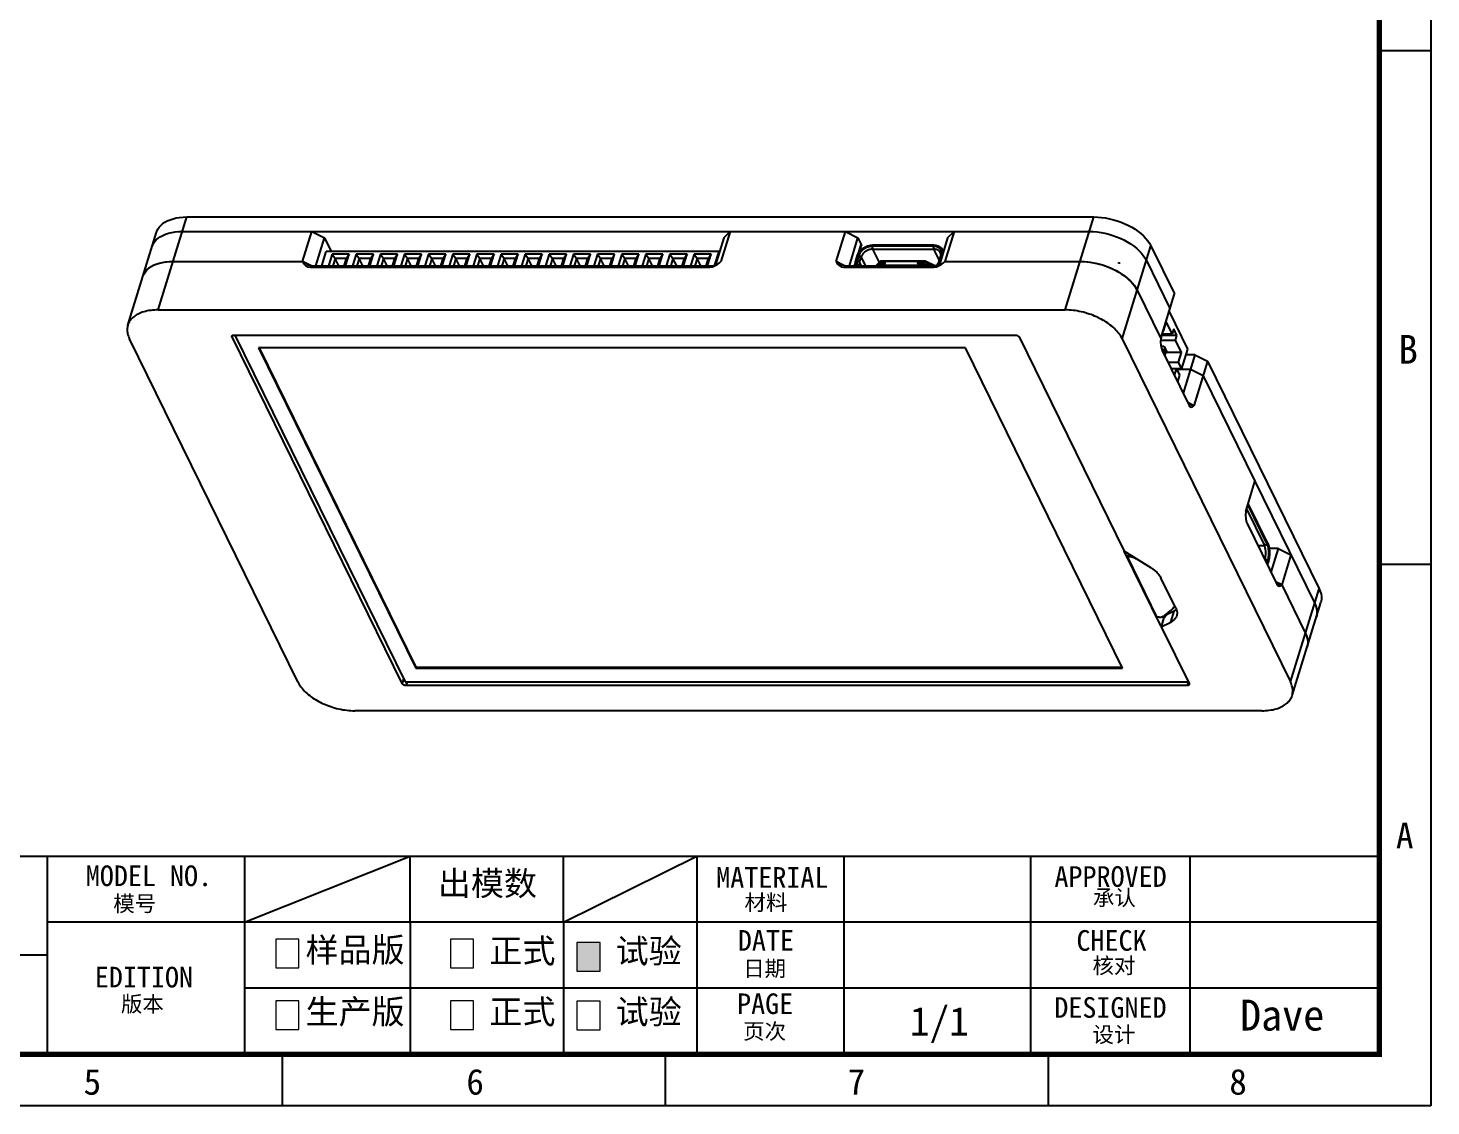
# Model space of a CAD drawing. Header units: millimetres. Extents: x 16822 to 17119, y 29551 to 29761.
# Drawn here: x 16982.9 to 17118.9, y 29550.5 to 29655 of the extents above; entities that cross this region are included whole.
import ezdxf
from ezdxf.enums import TextEntityAlignment as Align

# ---------------------------------------------------------------- set-up
doc = ezdxf.new("R2010")
doc.units = ezdxf.units.MM
doc.layers.add('dim', color=3, linetype='Continuous')
doc.layers.add('title bar', color=7, linetype='Continuous')
doc.styles.add('style3', font='')
doc.styles.add('宝明', font='')
doc.styles.get('style3').set_extended_font_data('SimSun')
doc.styles.get('宝明').set_extended_font_data('SimHei')

msp = doc.modelspace()

# ---------------------------------------------------------------- hatches: boundary and pattern name
msp.add_hatch(color=256).paths.add_polyline_path([(17036.108, 29563.585), (17038.345, 29563.585), (17038.345, 29566.357), (17036.108, 29566.357)])

# ---------------------------------------------------------------- linework, layer by layer
at = {"color": 9, "linetype": 'Continuous'}
for p, q in [((16995.491, 29627.678), (16998.275, 29636.686)), ((17083.452, 29627.678), (17086.236, 29636.686)), ((17063.389, 29633.154), (17063.66, 29634.033)), ((17064.735, 29633.843), (17064.778, 29633.564)), ((17070.709, 29633.564), (17070.666, 29633.843)), ((17088.97, 29624.881), (17091.754, 29633.889)), ((17063.283, 29632.425), (17063.501, 29632.263)), ((17063.673, 29632.819), (17063.455, 29632.981)), ((17064.103, 29631.943), (17063.673, 29632.819)), ((17064.778, 29633.564), (17065.407, 29632.281)), ((17071.246, 29632.47), (17070.709, 29633.564)), ((17071.413, 29632.981), (17071.354, 29632.819)), ((17010.258, 29631.83), (17010.641, 29631.943)), ((17048.961, 29631.83), (17049.344, 29631.943)), ((17061.985, 29631.83), (17062.368, 29631.943)), ((17063.014, 29631.943), (17063.11, 29632.251)), ((17063.501, 29632.263), (17063.658, 29631.943)), ((17070.68, 29631.83), (17071.063, 29631.943)), ((17002.716, 29625.21), (17002.669, 29625.055)), ((17102.116, 29604.858), (17102.757, 29604.858)), ((17102.757, 29604.858), (17103.033, 29604.975)), ((17102.817, 29603.523), (17102.771, 29603.523)), ((17103.102, 29603.43), (17102.817, 29603.523)), ((17105.29, 29591.625), (17108.073, 29600.633)), ((17093.681, 29597.422), (17094.008, 29598.479)), ((17019.303, 29591.916), (17019.159, 29591.451)), ((17019.638, 29591.623), (17019.527, 29591.264)), ((17095.382, 29591.61), (17095.275, 29591.264))]:
    msp.add_line(p, q, dxfattribs=at)
at = {"color": 7, "linetype": 'Continuous'}
for p, q in [((16998.275, 29636.686), (17086.236, 29636.686)), ((16992.564, 29626.209), (16995.348, 29635.218)), ((16997.839, 29635.276), (17085.801, 29635.276)), ((17009.507, 29632.378), (17010.402, 29635.276)), ((17010.402, 29635.276), (17011.629, 29634.655)), ((17050.948, 29635.276), (17050.052, 29632.378)), ((17050.332, 29634.655), (17050.948, 29635.276)), ((17061.234, 29632.378), (17062.129, 29635.276)), ((17062.129, 29635.276), (17063.355, 29634.655)), ((17072.666, 29635.276), (17071.771, 29632.378)), ((17072.05, 29634.655), (17072.666, 29635.276)), ((17010.791, 29631.943), (17011.629, 29634.655)), ((17011.629, 29634.655), (17012.281, 29633.326)), ((17050.332, 29634.655), (17049.497, 29631.953)), ((17062.517, 29631.943), (17063.355, 29634.655)), ((17063.355, 29634.655), (17063.66, 29634.033)), ((17063.509, 29633.341), (17063.678, 29633.886)), ((17070.666, 29633.843), (17064.735, 29633.843)), ((17070.703, 29633.96), (17064.771, 29633.96)), ((17072.05, 29634.655), (17071.215, 29631.953)), ((17091.754, 29633.889), (17094.042, 29629.227)), ((16996.583, 29632.367), (16996.944, 29632.378)), ((16996.944, 29632.378), (17009.507, 29632.378)), ((17010.257, 29631.998), (17009.507, 29632.378)), ((17011.362, 29631.943), (17011.789, 29633.326)), ((17049.847, 29633.326), (17011.789, 29633.326)), ((17012.37, 29633.091), (17012.015, 29631.943)), ((17012.37, 29633.091), (17012.665, 29632.669)), ((17014.028, 29633.091), (17012.37, 29633.091)), ((17012.665, 29632.669), (17012.441, 29631.943)), ((17013.022, 29631.943), (17012.665, 29632.669)), ((17013.771, 29632.669), (17012.665, 29632.669)), ((17013.546, 29631.943), (17013.771, 29632.669)), ((17013.673, 29631.943), (17014.028, 29633.091)), ((17014.028, 29633.091), (17013.771, 29632.669)), ((17014.71, 29633.091), (17014.355, 29631.943)), ((17014.71, 29633.091), (17015.005, 29632.669)), ((17016.368, 29633.091), (17014.71, 29633.091)), ((17015.005, 29632.669), (17014.78, 29631.943)), ((17015.361, 29631.943), (17015.005, 29632.669)), ((17016.11, 29632.669), (17015.005, 29632.669)), ((17015.886, 29631.943), (17016.11, 29632.669)), ((17016.013, 29631.943), (17016.368, 29633.091)), ((17016.368, 29633.091), (17016.11, 29632.669)), ((17017.049, 29633.091), (17016.694, 29631.943)), ((17017.049, 29633.091), (17017.344, 29632.669)), ((17018.707, 29633.091), (17017.049, 29633.091)), ((17017.344, 29632.669), (17017.12, 29631.943)), ((17017.701, 29631.943), (17017.344, 29632.669)), ((17018.45, 29632.669), (17017.344, 29632.669)), ((17018.225, 29631.943), (17018.45, 29632.669)), ((17018.352, 29631.943), (17018.707, 29633.091)), ((17018.707, 29633.091), (17018.45, 29632.669)), ((17019.389, 29633.091), (17019.034, 29631.943)), ((17019.389, 29633.091), (17019.684, 29632.669)), ((17021.047, 29633.091), (17019.389, 29633.091)), ((17019.684, 29632.669), (17019.459, 29631.943)), ((17020.04, 29631.943), (17019.684, 29632.669)), ((17020.789, 29632.669), (17019.684, 29632.669)), ((17020.565, 29631.943), (17020.789, 29632.669)), ((17020.692, 29631.943), (17021.047, 29633.091)), ((17021.047, 29633.091), (17020.789, 29632.669)), ((17021.728, 29633.091), (17021.373, 29631.943)), ((17021.728, 29633.091), (17022.023, 29632.669)), ((17023.386, 29633.091), (17021.728, 29633.091)), ((17022.023, 29632.669), (17021.799, 29631.943)), ((17022.38, 29631.943), (17022.023, 29632.669)), ((17023.129, 29632.669), (17022.023, 29632.669)), ((17022.904, 29631.943), (17023.129, 29632.669)), ((17023.031, 29631.943), (17023.386, 29633.091)), ((17023.386, 29633.091), (17023.129, 29632.669)), ((17024.068, 29633.091), (17023.713, 29631.943)), ((17024.068, 29633.091), (17024.363, 29632.669)), ((17025.726, 29633.091), (17024.068, 29633.091)), ((17024.363, 29632.669), (17024.138, 29631.943)), ((17024.719, 29631.943), (17024.363, 29632.669)), ((17025.468, 29632.669), (17024.363, 29632.669)), ((17025.244, 29631.943), (17025.468, 29632.669)), ((17025.371, 29631.943), (17025.726, 29633.091)), ((17025.726, 29633.091), (17025.468, 29632.669)), ((17026.407, 29633.091), (17026.052, 29631.943)), ((17026.407, 29633.091), (17026.702, 29632.669)), ((17028.065, 29633.091), (17026.407, 29633.091)), ((17026.702, 29632.669), (17026.478, 29631.943)), ((17027.059, 29631.943), (17026.702, 29632.669)), ((17027.808, 29632.669), (17026.702, 29632.669)), ((17027.583, 29631.943), (17027.808, 29632.669)), ((17027.71, 29631.943), (17028.065, 29633.091)), ((17028.065, 29633.091), (17027.808, 29632.669)), ((17028.747, 29633.091), (17028.392, 29631.943)), ((17028.747, 29633.091), (17029.042, 29632.669)), ((17030.405, 29633.091), (17028.747, 29633.091)), ((17029.042, 29632.669), (17028.817, 29631.943)), ((17029.398, 29631.943), (17029.042, 29632.669)), ((17030.147, 29632.669), (17029.042, 29632.669)), ((17029.923, 29631.943), (17030.147, 29632.669)), ((17030.05, 29631.943), (17030.405, 29633.091)), ((17030.405, 29633.091), (17030.147, 29632.669)), ((17031.086, 29633.091), (17030.731, 29631.943)), ((17031.086, 29633.091), (17031.381, 29632.669)), ((17032.744, 29633.091), (17031.086, 29633.091)), ((17031.381, 29632.669), (17031.157, 29631.943)), ((17031.738, 29631.943), (17031.381, 29632.669)), ((17032.487, 29632.669), (17031.381, 29632.669)), ((17032.262, 29631.943), (17032.487, 29632.669)), ((17032.389, 29631.943), (17032.744, 29633.091)), ((17032.744, 29633.091), (17032.487, 29632.669)), ((17033.426, 29633.091), (17033.071, 29631.943)), ((17033.426, 29633.091), (17033.721, 29632.669)), ((17035.083, 29633.091), (17033.426, 29633.091)), ((17033.721, 29632.669), (17033.496, 29631.943)), ((17034.077, 29631.943), (17033.721, 29632.669)), ((17034.826, 29632.669), (17033.721, 29632.669)), ((17034.602, 29631.943), (17034.826, 29632.669)), ((17034.729, 29631.943), (17035.083, 29633.091)), ((17035.083, 29633.091), (17034.826, 29632.669)), ((17035.765, 29633.091), (17035.41, 29631.943)), ((17035.765, 29633.091), (17036.06, 29632.669)), ((17037.423, 29633.091), (17035.765, 29633.091)), ((17036.06, 29632.669), (17035.836, 29631.943)), ((17036.417, 29631.943), (17036.06, 29632.669)), ((17037.166, 29632.669), (17036.06, 29632.669)), ((17036.941, 29631.943), (17037.166, 29632.669)), ((17037.068, 29631.943), (17037.423, 29633.091)), ((17037.423, 29633.091), (17037.166, 29632.669)), ((17038.105, 29633.091), (17037.75, 29631.943)), ((17038.105, 29633.091), (17038.4, 29632.669)), ((17039.762, 29633.091), (17038.105, 29633.091)), ((17038.4, 29632.669), (17038.175, 29631.943)), ((17038.756, 29631.943), (17038.4, 29632.669)), ((17039.505, 29632.669), (17038.4, 29632.669)), ((17039.281, 29631.943), (17039.505, 29632.669)), ((17039.408, 29631.943), (17039.762, 29633.091)), ((17039.762, 29633.091), (17039.505, 29632.669)), ((17040.444, 29633.091), (17040.089, 29631.943)), ((17040.444, 29633.091), (17040.739, 29632.669)), ((17042.102, 29633.091), (17040.444, 29633.091)), ((17040.739, 29632.669), (17040.515, 29631.943)), ((17041.096, 29631.943), (17040.739, 29632.669)), ((17041.845, 29632.669), (17040.739, 29632.669)), ((17041.62, 29631.943), (17041.845, 29632.669)), ((17041.747, 29631.943), (17042.102, 29633.091)), ((17042.102, 29633.091), (17041.845, 29632.669)), ((17042.784, 29633.091), (17042.429, 29631.943)), ((17042.784, 29633.091), (17043.079, 29632.669)), ((17044.441, 29633.091), (17042.784, 29633.091)), ((17043.079, 29632.669), (17042.854, 29631.943)), ((17043.435, 29631.943), (17043.079, 29632.669)), ((17044.184, 29632.669), (17043.079, 29632.669)), ((17043.96, 29631.943), (17044.184, 29632.669)), ((17044.087, 29631.943), (17044.441, 29633.091)), ((17044.441, 29633.091), (17044.184, 29632.669)), ((17045.123, 29633.091), (17044.768, 29631.943)), ((17045.123, 29633.091), (17045.418, 29632.669)), ((17046.781, 29633.091), (17045.123, 29633.091)), ((17045.418, 29632.669), (17045.194, 29631.943)), ((17045.775, 29631.943), (17045.418, 29632.669)), ((17046.524, 29632.669), (17045.418, 29632.669)), ((17046.299, 29631.943), (17046.524, 29632.669)), ((17046.426, 29631.943), (17046.781, 29633.091)), ((17046.781, 29633.091), (17046.524, 29632.669)), ((17047.463, 29633.091), (17047.108, 29631.943)), ((17047.463, 29633.091), (17047.758, 29632.669)), ((17049.12, 29633.091), (17047.463, 29633.091)), ((17047.758, 29632.669), (17047.533, 29631.943)), ((17048.114, 29631.943), (17047.758, 29632.669)), ((17048.863, 29632.669), (17047.758, 29632.669)), ((17048.639, 29631.943), (17048.863, 29632.669)), ((17048.766, 29631.943), (17049.12, 29633.091)), ((17049.12, 29633.091), (17048.863, 29632.669)), ((17049.847, 29633.326), (17049.42, 29631.945)), ((17049.847, 29633.326), (17049.892, 29633.233)), ((17061.984, 29631.998), (17061.234, 29632.378)), ((17063.145, 29632.425), (17063.317, 29632.981)), ((17063.455, 29632.981), (17063.283, 29632.425)), ((17063.501, 29632.263), (17063.673, 29632.819)), ((17064.778, 29633.564), (17070.709, 29633.564)), ((17065.543, 29632.418), (17065.073, 29631.943)), ((17069.872, 29632.418), (17065.543, 29632.418)), ((17065.58, 29632.401), (17065.543, 29632.418)), ((17065.58, 29632.401), (17065.563, 29632.346)), ((17065.58, 29632.401), (17069.725, 29632.401)), ((17069.706, 29632.341), (17069.725, 29632.401)), ((17069.872, 29632.418), (17069.725, 29632.401)), ((17070.808, 29631.943), (17069.872, 29632.418)), ((17071.354, 29632.819), (17071.197, 29632.312)), ((17071.227, 29632.383), (17071.241, 29632.425)), ((17071.241, 29632.425), (17071.413, 29632.981)), ((17071.522, 29633.532), (17071.633, 29633.305)), ((17071.771, 29632.378), (17084.905, 29632.378)), ((17091.318, 29632.479), (17093.606, 29627.817)), ((17010.258, 29631.83), (17048.961, 29631.83)), ((17010.641, 29631.943), (17049.344, 29631.943)), ((17061.985, 29631.83), (17070.68, 29631.83)), ((17062.368, 29631.943), (17071.063, 29631.943)), ((17063.077, 29631.943), (17063.115, 29632.065)), ((17065.475, 29632.346), (17065.076, 29631.943)), ((17065.183, 29631.943), (17065.427, 29632.189)), ((17065.496, 29632.127), (17065.313, 29631.943)), ((17065.418, 29631.943), (17065.459, 29632.01)), ((17065.427, 29632.189), (17065.475, 29632.346)), ((17065.926, 29632.189), (17065.427, 29632.189)), ((17065.496, 29632.127), (17065.459, 29632.01)), ((17065.459, 29632.01), (17069.604, 29632.01)), ((17065.974, 29632.346), (17065.475, 29632.346)), ((17065.496, 29632.127), (17065.956, 29632.127)), ((17065.974, 29632.346), (17065.926, 29632.189)), ((17065.956, 29632.127), (17065.926, 29632.189)), ((17065.956, 29632.127), (17066.005, 29632.284)), ((17066.005, 29632.284), (17065.974, 29632.346)), ((17069.149, 29632.189), (17069.198, 29632.346)), ((17069.648, 29632.189), (17069.149, 29632.189)), ((17069.149, 29632.189), (17069.18, 29632.127)), ((17069.18, 29632.127), (17069.64, 29632.127)), ((17069.696, 29632.346), (17069.198, 29632.346)), ((17069.64, 29632.127), (17069.604, 29632.01)), ((17069.651, 29631.943), (17069.604, 29632.01)), ((17070.004, 29631.943), (17069.64, 29632.127)), ((17069.696, 29632.346), (17069.648, 29632.189)), ((17069.648, 29632.189), (17070.134, 29631.943)), ((17070.492, 29631.943), (17069.696, 29632.346)), ((17070.919, 29631.943), (17070.928, 29631.951)), ((17071.014, 29632.038), (17071.053, 29632.083)), ((17071.121, 29631.985), (17071.082, 29631.944)), ((17090.284, 29629.828), (17090.422, 29629.581)), ((17090.422, 29629.581), (17092.71, 29624.919)), ((17092.71, 29624.919), (17094.042, 29629.227)), ((16995.491, 29627.678), (17083.452, 29627.678)), ((17093.515, 29627.523), (17095.306, 29623.874)), ((17092.946, 29625.618), (17092.926, 29625.618)), ((17092.946, 29625.618), (17092.934, 29625.643)), ((17093.237, 29626.558), (17092.946, 29625.618)), ((17093.826, 29625.358), (17093.237, 29626.558)), ((17093.971, 29625.828), (17093.826, 29625.358)), ((17094.276, 29625.206), (17093.971, 29625.828)), ((17009.039, 29591.625), (16992.719, 29624.881)), ((17019.159, 29591.451), (17002.669, 29625.055)), ((17002.853, 29625.241), (17078.601, 29625.241)), ((17002.949, 29625.241), (17019.446, 29591.623)), ((17078.969, 29625.055), (17089.162, 29604.284)), ((17088.97, 29624.881), (17105.29, 29591.625)), ((17092.702, 29624.736), (17094.131, 29624.736)), ((17092.753, 29624.991), (17092.706, 29624.839)), ((17092.74, 29625.016), (17092.753, 29624.991)), ((17094.276, 29625.206), (17092.799, 29625.206)), ((17092.846, 29625.358), (17093.826, 29625.358)), ((17094.131, 29624.736), (17094.276, 29625.206)), ((17094.719, 29623.537), (17094.131, 29624.736)), ((17005.232, 29624.016), (17020.472, 29592.96)), ((17073.777, 29624.016), (17005.232, 29624.016)), ((17005.294, 29624.016), (17020.496, 29593.038)), ((17089.017, 29592.96), (17073.777, 29624.016)), ((17092.729, 29624.177), (17093.024, 29624.177)), ((17092.793, 29623.884), (17092.978, 29623.884)), ((17092.846, 29623.749), (17095.439, 29618.465)), ((17092.978, 29623.884), (17092.902, 29623.635)), ((17093.004, 29623.508), (17092.966, 29623.504)), ((17092.978, 29623.884), (17093.077, 29623.743)), ((17093.077, 29623.743), (17093.004, 29623.508)), ((17093.096, 29623.322), (17093.004, 29623.508)), ((17093.024, 29624.177), (17093.329, 29623.555)), ((17093.073, 29623.285), (17093.096, 29623.322)), ((17093.168, 29623.557), (17093.077, 29623.743)), ((17093.168, 29623.557), (17093.096, 29623.322)), ((17094.719, 29623.537), (17093.162, 29623.537)), ((17093.329, 29623.555), (17093.168, 29623.555)), ((17094.429, 29622.597), (17094.719, 29623.537)), ((17095.306, 29623.874), (17094.725, 29621.994)), ((17096.018, 29623.322), (17094.873, 29619.617)), ((17096.018, 29623.322), (17095.135, 29623.322)), ((17096.018, 29623.322), (17097.244, 29622.7)), ((17093.411, 29622.597), (17094.429, 29622.597)), ((17093.707, 29621.994), (17094.725, 29621.994)), ((17094.235, 29621.97), (17093.719, 29621.97)), ((17094.036, 29621.324), (17094.235, 29621.97)), ((17094.235, 29621.97), (17094.531, 29621.367)), ((17095.583, 29621.912), (17094.264, 29621.912)), ((17094.725, 29621.994), (17094.429, 29622.597)), ((17096.809, 29621.29), (17095.583, 29621.912)), ((17097.244, 29622.7), (17095.913, 29618.392)), ((17097.244, 29622.7), (17108.073, 29600.633)), ((17094.531, 29621.367), (17094.332, 29620.721)), ((17096.809, 29621.29), (17107.638, 29599.223)), ((17095.913, 29618.392), (17095.329, 29618.688)), ((17100.946, 29608.135), (17101.842, 29611.034)), ((17101.024, 29608.388), (17102.757, 29604.858)), ((17103.033, 29604.975), (17101.153, 29608.805)), ((17103.069, 29605.093), (17101.189, 29608.922)), ((17101.082, 29606.965), (17103.961, 29601.097)), ((17091.809, 29602.637), (17089.162, 29604.284)), ((17092.753, 29596.975), (17089.165, 29604.285)), ((17089.477, 29603.905), (17089.441, 29603.787)), ((17104.106, 29604.544), (17103.223, 29604.544)), ((17104.106, 29604.544), (17103.396, 29602.249)), ((17104.106, 29604.544), (17105.332, 29603.922)), ((17105.332, 29603.922), (17104.436, 29601.024)), ((17089.441, 29603.787), (17092.34, 29597.879)), ((17090.382, 29603.514), (17090.3, 29603.56)), ((17102.817, 29603.523), (17102.799, 29603.466)), ((17102.992, 29603.073), (17103.102, 29603.43)), ((17103.148, 29603.336), (17103.037, 29602.98)), ((17094.172, 29598.767), (17092.732, 29601.702)), ((17104.436, 29601.024), (17103.852, 29601.32)), ((17104.436, 29601.024), (17106.742, 29596.325)), ((17094.008, 29598.479), (17093.337, 29598.156)), ((17094.058, 29598.505), (17094.008, 29598.479)), ((17105.444, 29590.296), (17108.228, 29599.304)), ((17092.992, 29597.756), (17092.75, 29596.973)), ((17092.75, 29596.973), (17093.681, 29597.422)), ((17092.995, 29597.758), (17092.892, 29597.968)), ((17093.337, 29598.156), (17092.992, 29597.756)), ((17093.356, 29598.276), (17093.4, 29598.187)), ((17092.75, 29596.973), (17095.46, 29591.451)), ((17106.742, 29596.325), (17106.846, 29596.078)), ((17106.846, 29596.078), (17106.918, 29595.837)), ((17106.918, 29595.837), (17106.956, 29595.601)), ((17106.933, 29595.142), (17106.897, 29594.996)), ((17106.961, 29595.369), (17106.933, 29595.142)), ((17106.956, 29595.601), (17106.961, 29595.369)), ((17020.472, 29592.96), (17020.496, 29593.038)), ((17020.472, 29592.96), (17089.017, 29592.96)), ((17020.496, 29593.038), (17088.978, 29593.038)), ((17019.446, 29591.623), (17095.379, 29591.623)), ((17095.275, 29591.264), (17019.527, 29591.264)), ((17102.518, 29588.827), (17014.556, 29588.827))]:
    msp.add_line(p, q, dxfattribs=at)
at = {"color": 1}
for p, q in [((17003.871, 29568.32), (17019.946, 29574.719)), ((17034.81, 29568.32), (17047.718, 29574.719))]:
    msp.add_line(p, q, dxfattribs=at)
at = {"color": 7}
for p, q in [((17019.946, 29568.32), (17019.946, 29574.719)), ((17019.946, 29568.32), (17019.946, 29555.52)), ((17034.81, 29568.32), (17034.81, 29555.52)), ((17047.718, 29561.92), (17003.871, 29561.92))]:
    msp.add_line(p, q, dxfattribs=at)
at = {"color": 7, "linetype": 'Continuous'}
for points in [[(16995.348, 29635.218), (16995.372, 29635.288), (16995.465, 29635.493), (16995.591, 29635.687), (16995.746, 29635.867), (16995.932, 29636.031), (16996.147, 29636.181), (16996.386, 29636.312), (16996.651, 29636.424), (16996.941, 29636.518), (16997.249, 29636.591), (16997.573, 29636.643), (16997.915, 29636.675), (16998.275, 29636.686)], [(17086.236, 29636.686), (17086.608, 29636.675), (17086.981, 29636.643), (17087.356, 29636.591), (17087.736, 29636.518), (17088.117, 29636.424), (17088.493, 29636.312), (17088.861, 29636.181), (17089.222, 29636.031), (17089.569, 29635.867), (17089.901, 29635.687), (17090.217, 29635.493), (17090.512, 29635.288), (17090.784, 29635.072), (17091.035, 29634.845), (17091.257, 29634.613), (17091.45, 29634.377), (17091.616, 29634.136), (17091.754, 29633.889)], [(16994.913, 29633.808), (16994.936, 29633.878), (16995.029, 29634.083), (16995.155, 29634.277), (16995.31, 29634.457), (16995.496, 29634.621), (16995.711, 29634.771), (16995.951, 29634.902), (16996.216, 29635.014), (16996.505, 29635.108), (16996.813, 29635.181), (16997.137, 29635.233), (16997.479, 29635.265), (16997.839, 29635.276)], [(17085.801, 29635.276), (17086.172, 29635.265), (17086.545, 29635.233), (17086.92, 29635.181), (17087.3, 29635.108), (17087.682, 29635.014), (17088.057, 29634.902), (17088.425, 29634.771), (17088.787, 29634.621), (17089.133, 29634.457), (17089.465, 29634.277), (17089.782, 29634.083), (17090.076, 29633.878), (17090.349, 29633.662), (17090.599, 29633.435), (17090.821, 29633.203), (17091.015, 29632.967), (17091.18, 29632.726), (17091.318, 29632.479)], [(17063.317, 29632.981), (17063.337, 29633.038), (17063.36, 29633.095), (17063.387, 29633.151), (17063.418, 29633.207), (17063.452, 29633.262), (17063.49, 29633.316), (17063.531, 29633.369), (17063.576, 29633.421), (17063.623, 29633.471), (17063.673, 29633.519), (17063.726, 29633.566), (17063.781, 29633.61), (17063.838, 29633.653), (17063.898, 29633.693), (17063.96, 29633.731), (17064.023, 29633.766), (17064.088, 29633.799), (17064.154, 29633.829), (17064.222, 29633.856), (17064.29, 29633.88), (17064.358, 29633.901), (17064.427, 29633.919), (17064.497, 29633.934), (17064.566, 29633.945), (17064.635, 29633.953), (17064.703, 29633.958), (17064.771, 29633.96)], [(17064.735, 29633.843), (17064.675, 29633.841), (17064.615, 29633.837), (17064.554, 29633.829), (17064.493, 29633.819), (17064.432, 29633.806), (17064.372, 29633.791), (17064.311, 29633.772), (17064.251, 29633.751), (17064.192, 29633.727), (17064.134, 29633.701), (17064.077, 29633.672), (17064.021, 29633.641), (17063.967, 29633.608), (17063.914, 29633.572), (17063.863, 29633.535), (17063.815, 29633.496), (17063.768, 29633.455), (17063.724, 29633.412), (17063.683, 29633.368), (17063.644, 29633.322), (17063.608, 29633.276), (17063.574, 29633.228), (17063.544, 29633.18), (17063.517, 29633.131), (17063.493, 29633.081), (17063.472, 29633.031), (17063.455, 29632.981)], [(17063.66, 29634.033), (17063.676, 29633.991), (17063.684, 29633.952), (17063.684, 29633.914), (17063.677, 29633.886)], [(17071.413, 29632.981), (17071.427, 29633.031), (17071.437, 29633.081), (17071.444, 29633.131), (17071.447, 29633.18), (17071.447, 29633.228), (17071.443, 29633.276), (17071.436, 29633.322), (17071.425, 29633.368), (17071.41, 29633.412), (17071.393, 29633.455), (17071.372, 29633.496), (17071.347, 29633.535), (17071.32, 29633.572), (17071.289, 29633.608), (17071.255, 29633.641), (17071.219, 29633.672), (17071.179, 29633.701), (17071.137, 29633.727), (17071.093, 29633.751), (17071.046, 29633.772), (17070.997, 29633.791), (17070.946, 29633.806), (17070.893, 29633.819), (17070.838, 29633.829), (17070.782, 29633.837), (17070.725, 29633.841), (17070.666, 29633.843)], [(17070.703, 29633.96), (17070.769, 29633.958), (17070.835, 29633.953), (17070.898, 29633.945), (17070.96, 29633.934), (17071.02, 29633.919), (17071.078, 29633.901), (17071.134, 29633.88), (17071.187, 29633.856), (17071.238, 29633.829), (17071.286, 29633.799), (17071.33, 29633.766), (17071.372, 29633.731), (17071.41, 29633.693), (17071.445, 29633.653), (17071.476, 29633.61), (17071.504, 29633.566), (17071.522, 29633.532)], [(16994.017, 29630.909), (16994.041, 29630.981), (16994.12, 29631.158), (16994.221, 29631.326), (16994.344, 29631.483), (16994.491, 29631.631), (16994.658, 29631.767), (16994.845, 29631.891), (16995.053, 29632.002), (16995.278, 29632.1), (16995.52, 29632.183), (16995.779, 29632.253), (16996.052, 29632.307), (16996.336, 29632.346), (16996.633, 29632.37), (16996.944, 29632.378)], [(16994.017, 29630.909), (16994.04, 29630.979), (16994.134, 29631.185), (16994.26, 29631.379), (16994.415, 29631.559), (16994.6, 29631.723), (16994.815, 29631.872), (16995.055, 29632.003), (16995.32, 29632.115), (16995.61, 29632.209), (16995.918, 29632.283), (16996.241, 29632.335), (16996.583, 29632.367)], [(17063.146, 29631.943), (17063.132, 29631.985), (17063.119, 29632.037), (17063.111, 29632.09), (17063.107, 29632.144), (17063.106, 29632.199), (17063.11, 29632.254), (17063.118, 29632.311), (17063.129, 29632.367), (17063.145, 29632.425)], [(17063.283, 29632.425), (17063.269, 29632.374), (17063.259, 29632.324), (17063.252, 29632.275), (17063.249, 29632.226), (17063.249, 29632.177), (17063.253, 29632.13), (17063.261, 29632.083), (17063.272, 29632.038), (17063.286, 29631.994), (17063.304, 29631.951), (17063.308, 29631.943)], [(17064.778, 29633.564), (17064.72, 29633.562), (17064.661, 29633.557), (17064.602, 29633.549), (17064.543, 29633.538), (17064.484, 29633.524), (17064.425, 29633.507), (17064.367, 29633.487), (17064.309, 29633.464), (17064.253, 29633.438), (17064.197, 29633.41), (17064.144, 29633.379), (17064.091, 29633.346), (17064.041, 29633.31), (17063.993, 29633.272), (17063.948, 29633.233), (17063.905, 29633.192), (17063.864, 29633.149), (17063.827, 29633.104), (17063.793, 29633.059), (17063.762, 29633.012), (17063.734, 29632.965), (17063.71, 29632.917), (17063.689, 29632.868), (17063.673, 29632.819)], [(17071.332, 29633.238), (17071.313, 29633.272), (17071.289, 29633.31), (17071.261, 29633.346), (17071.229, 29633.379), (17071.194, 29633.41), (17071.157, 29633.438), (17071.116, 29633.464), (17071.072, 29633.487), (17071.026, 29633.507), (17070.978, 29633.524), (17070.928, 29633.538), (17070.875, 29633.549), (17070.821, 29633.557), (17070.766, 29633.562), (17070.709, 29633.564)], [(17071.179, 29632.275), (17071.203, 29632.324), (17071.224, 29632.374), (17071.227, 29632.383)], [(17071.354, 29632.819), (17071.367, 29632.868), (17071.377, 29632.917), (17071.382, 29632.965), (17071.384, 29633.012), (17071.382, 29633.059), (17071.376, 29633.104), (17071.366, 29633.149), (17071.352, 29633.192), (17071.334, 29633.233), (17071.332, 29633.238)], [(17071.522, 29633.532), (17071.528, 29633.519), (17071.548, 29633.471), (17071.564, 29633.421), (17071.577, 29633.369), (17071.585, 29633.316), (17071.59, 29633.262), (17071.59, 29633.207), (17071.587, 29633.154)], [(17084.905, 29632.378), (17085.224, 29632.37), (17085.544, 29632.346), (17085.866, 29632.307), (17086.192, 29632.253), (17086.52, 29632.183), (17086.844, 29632.1), (17087.165, 29632.002), (17087.482, 29631.891), (17087.79, 29631.767), (17088.09, 29631.631), (17088.382, 29631.483), (17088.661, 29631.326), (17088.926, 29631.158), (17089.178, 29630.981), (17089.413, 29630.797), (17089.63, 29630.606), (17089.831, 29630.408), (17090.01, 29630.206), (17090.168, 29630.002), (17090.306, 29629.793), (17090.422, 29629.581)], [(17084.905, 29632.378), (17085.276, 29632.367), (17085.649, 29632.335), (17086.024, 29632.283), (17086.404, 29632.209), (17086.786, 29632.115), (17087.161, 29632.003), (17087.529, 29631.872), (17087.891, 29631.723), (17088.238, 29631.559), (17088.569, 29631.379), (17088.886, 29631.185), (17089.181, 29630.979), (17089.453, 29630.763), (17089.703, 29630.537), (17089.926, 29630.305), (17090.119, 29630.069), (17090.284, 29629.828)], [(17063.501, 29632.263), (17063.487, 29632.215), (17063.478, 29632.166), (17063.473, 29632.118), (17063.471, 29632.071), (17063.473, 29632.024), (17063.479, 29631.979), (17063.487, 29631.943)], [(17070.928, 29631.951), (17070.972, 29631.994), (17071.014, 29632.038)], [(17071.053, 29632.083), (17071.089, 29632.13), (17071.122, 29632.177), (17071.152, 29632.226), (17071.179, 29632.275)], [(17071.206, 29632.09), (17071.165, 29632.037), (17071.121, 29631.985)], [(17071.307, 29632.251), (17071.278, 29632.199), (17071.244, 29632.144), (17071.206, 29632.09)], [(16995.491, 29627.678), (16995.31, 29627.676), (16995.131, 29627.667), (16994.954, 29627.653), (16994.778, 29627.634), (16994.604, 29627.608), (16994.435, 29627.577), (16994.271, 29627.539), (16994.112, 29627.497), (16993.961, 29627.449), (16993.819, 29627.397), (16993.684, 29627.341), (16993.558, 29627.281), (16993.44, 29627.218), (16993.331, 29627.153), (16993.228, 29627.084), (16993.133, 29627.012), (16993.044, 29626.937), (16992.962, 29626.859), (16992.887, 29626.778), (16992.817, 29626.693), (16992.754, 29626.605), (16992.697, 29626.513), (16992.646, 29626.417), (16992.602, 29626.317), (16992.565, 29626.209)], [(17088.97, 29624.881), (17088.906, 29625.004), (17088.833, 29625.127), (17088.752, 29625.251), (17088.661, 29625.377), (17088.561, 29625.503), (17088.453, 29625.627), (17088.338, 29625.75), (17088.215, 29625.872), (17088.087, 29625.989), (17087.954, 29626.102), (17087.817, 29626.212), (17087.677, 29626.317), (17087.535, 29626.417), (17087.39, 29626.513), (17087.243, 29626.605), (17087.093, 29626.693), (17086.941, 29626.778), (17086.785, 29626.859), (17086.627, 29626.937), (17086.465, 29627.012), (17086.299, 29627.084), (17086.129, 29627.153), (17085.955, 29627.218), (17085.776, 29627.281), (17085.591, 29627.341), (17085.4, 29627.397), (17085.207, 29627.449), (17085.01, 29627.497), (17084.809, 29627.539), (17084.609, 29627.577), (17084.409, 29627.608), (17084.209, 29627.634), (17084.014, 29627.653), (17083.823, 29627.667), (17083.636, 29627.676), (17083.452, 29627.678)], [(16992.565, 29626.209), (16992.536, 29626.102), (16992.514, 29625.989), (16992.502, 29625.872), (16992.498, 29625.75), (16992.503, 29625.627), (16992.518, 29625.503), (16992.542, 29625.377), (16992.574, 29625.251), (16992.614, 29625.127), (16992.662, 29625.004), (16992.719, 29624.881)], [(17002.669, 29625.055), (17002.659, 29625.08), (17002.654, 29625.104), (17002.655, 29625.126), (17002.658, 29625.143)], [(17002.658, 29625.143), (17002.66, 29625.148), (17002.67, 29625.168), (17002.685, 29625.187), (17002.704, 29625.203), (17002.728, 29625.216), (17002.755, 29625.227), (17002.784, 29625.235), (17002.817, 29625.24), (17002.853, 29625.241)], [(17078.601, 29625.241), (17078.639, 29625.24), (17078.677, 29625.235), (17078.714, 29625.227), (17078.752, 29625.216), (17078.789, 29625.203), (17078.824, 29625.187), (17078.856, 29625.168), (17078.887, 29625.148), (17078.913, 29625.126), (17078.936, 29625.104), (17078.954, 29625.08), (17078.969, 29625.055)], [(17089.892, 29603.83), (17089.823, 29603.847), (17089.712, 29603.869), (17089.597, 29603.888), (17089.477, 29603.905)], [(17102.894, 29604.222), (17102.891, 29604.284), (17102.886, 29604.344), (17102.879, 29604.404), (17102.871, 29604.463), (17102.861, 29604.52), (17102.85, 29604.575), (17102.838, 29604.628), (17102.824, 29604.679), (17102.809, 29604.728), (17102.793, 29604.774), (17102.775, 29604.817), (17102.757, 29604.858)], [(17102.817, 29603.523), (17102.831, 29603.573), (17102.844, 29603.625), (17102.856, 29603.679), (17102.866, 29603.736), (17102.875, 29603.793), (17102.883, 29603.853), (17102.889, 29603.913), (17102.893, 29603.974), (17102.896, 29604.036), (17102.897, 29604.098), (17102.896, 29604.16), (17102.894, 29604.222)], [(17103.102, 29603.43), (17103.117, 29603.481), (17103.131, 29603.535), (17103.143, 29603.59), (17103.154, 29603.647), (17103.164, 29603.706), (17103.173, 29603.766), (17103.18, 29603.827), (17103.186, 29603.889), (17103.19, 29603.952), (17103.193, 29604.016), (17103.194, 29604.08), (17103.194, 29604.144), (17103.193, 29604.207), (17103.19, 29604.271), (17103.186, 29604.334), (17103.18, 29604.396), (17103.173, 29604.457), (17103.165, 29604.517), (17103.155, 29604.576), (17103.144, 29604.633), (17103.131, 29604.689), (17103.118, 29604.742), (17103.103, 29604.794), (17103.087, 29604.843), (17103.07, 29604.889), (17103.052, 29604.933), (17103.033, 29604.975)], [(17103.069, 29605.093), (17103.091, 29605.045), (17103.111, 29604.995), (17103.131, 29604.942), (17103.149, 29604.887), (17103.166, 29604.828), (17103.181, 29604.767), (17103.195, 29604.704), (17103.208, 29604.639), (17103.219, 29604.573), (17103.229, 29604.504), (17103.237, 29604.435), (17103.243, 29604.364), (17103.248, 29604.292), (17103.251, 29604.22), (17103.253, 29604.148), (17103.253, 29604.075), (17103.251, 29604.002), (17103.248, 29603.93), (17103.243, 29603.859), (17103.236, 29603.788), (17103.228, 29603.719), (17103.218, 29603.65), (17103.207, 29603.583), (17103.194, 29603.519), (17103.18, 29603.456), (17103.165, 29603.395), (17103.148, 29603.336)], [(17089.797, 29603.729), (17089.682, 29603.752), (17089.564, 29603.771), (17089.441, 29603.787)], [(17090.116, 29603.639), (17090.015, 29603.673), (17089.908, 29603.703), (17089.797, 29603.729)], [(17090.3, 29603.56), (17090.211, 29603.602), (17090.116, 29603.639)], [(17091.809, 29602.637), (17091.95, 29602.545), (17092.081, 29602.449), (17092.204, 29602.35), (17092.317, 29602.247), (17092.422, 29602.141), (17092.516, 29602.033), (17092.599, 29601.925), (17092.671, 29601.814), (17092.732, 29601.702)], [(17108.073, 29600.633), (17108.178, 29600.386), (17108.249, 29600.145), (17108.288, 29599.909), (17108.293, 29599.677), (17108.265, 29599.45), (17108.228, 29599.304)], [(17093.364, 29598.282), (17093.445, 29598.348), (17093.524, 29598.414), (17093.602, 29598.482), (17093.677, 29598.551), (17093.749, 29598.62)], [(17093.749, 29598.62), (17093.819, 29598.685), (17093.889, 29598.751)], [(17093.889, 29598.751), (17093.958, 29598.817), (17094.028, 29598.883), (17094.087, 29598.941)], [(17094.154, 29598.56), (17094.107, 29598.532), (17094.058, 29598.505)], [(17094.234, 29598.615), (17094.198, 29598.589), (17094.154, 29598.56)], [(17094.172, 29598.767), (17094.23, 29598.63), (17094.269, 29598.496), (17094.291, 29598.365), (17094.294, 29598.236), (17094.278, 29598.11), (17094.258, 29598.029)], [(17107.638, 29599.223), (17107.742, 29598.976), (17107.813, 29598.735), (17107.852, 29598.499), (17107.857, 29598.267), (17107.829, 29598.04), (17107.792, 29597.894)], [(17092.556, 29597.884), (17092.532, 29597.883), (17092.508, 29597.882), (17092.484, 29597.881), (17092.461, 29597.88), (17092.437, 29597.88), (17092.413, 29597.879), (17092.389, 29597.879), (17092.365, 29597.879), (17092.34, 29597.879)], [(17092.556, 29597.884), (17092.614, 29597.888), (17092.67, 29597.896), (17092.726, 29597.906), (17092.78, 29597.92), (17092.832, 29597.937), (17092.883, 29597.956), (17092.933, 29597.979), (17092.981, 29598.005), (17093.027, 29598.034)], [(17093.027, 29598.034), (17093.114, 29598.094), (17093.199, 29598.155)], [(17093.199, 29598.155), (17093.282, 29598.218), (17093.364, 29598.282)], [(17094.258, 29598.029), (17094.245, 29597.99), (17094.193, 29597.876), (17094.123, 29597.768), (17094.037, 29597.669), (17093.935, 29597.578), (17093.816, 29597.496), (17093.681, 29597.422)], [(17106.742, 29596.325), (17106.834, 29596.112), (17106.901, 29595.904), (17106.944, 29595.699), (17106.963, 29595.497), (17106.957, 29595.299), (17106.927, 29595.108), (17106.897, 29594.996)], [(17009.039, 29591.625), (17009.103, 29591.502), (17009.175, 29591.378), (17009.257, 29591.254), (17009.348, 29591.129), (17009.448, 29591.003), (17009.556, 29590.878), (17009.671, 29590.755), (17009.794, 29590.634), (17009.922, 29590.517), (17010.054, 29590.403), (17010.192, 29590.293), (17010.332, 29590.188), (17010.474, 29590.088), (17010.619, 29589.992), (17010.766, 29589.901), (17010.916, 29589.812), (17011.068, 29589.728), (17011.223, 29589.647), (17011.382, 29589.569), (17011.544, 29589.494), (17011.71, 29589.422), (17011.88, 29589.353), (17012.054, 29589.287), (17012.233, 29589.224), (17012.418, 29589.165), (17012.608, 29589.108), (17012.802, 29589.056), (17012.999, 29589.009), (17013.2, 29588.966), (17013.4, 29588.929), (17013.6, 29588.898), (17013.8, 29588.872), (17013.995, 29588.852), (17014.186, 29588.838), (17014.373, 29588.83), (17014.556, 29588.827)], [(17105.444, 29590.296), (17105.473, 29590.403), (17105.494, 29590.517), (17105.507, 29590.634), (17105.511, 29590.755), (17105.506, 29590.878), (17105.491, 29591.003), (17105.467, 29591.129), (17105.435, 29591.254), (17105.395, 29591.378), (17105.346, 29591.502), (17105.29, 29591.625)], [(17019.527, 29591.264), (17019.489, 29591.266), (17019.451, 29591.271), (17019.414, 29591.278), (17019.377, 29591.289), (17019.34, 29591.303), (17019.305, 29591.319), (17019.272, 29591.337), (17019.242, 29591.358), (17019.215, 29591.379), (17019.193, 29591.402), (17019.174, 29591.426), (17019.159, 29591.451)], [(17095.47, 29591.362), (17095.468, 29591.358), (17095.458, 29591.337), (17095.444, 29591.319), (17095.424, 29591.303), (17095.401, 29591.289), (17095.374, 29591.278), (17095.344, 29591.271), (17095.311, 29591.266), (17095.275, 29591.264)], [(17095.46, 29591.451), (17095.469, 29591.426), (17095.474, 29591.402), (17095.474, 29591.379), (17095.47, 29591.362)], [(17102.518, 29588.827), (17102.698, 29588.83), (17102.877, 29588.838), (17103.054, 29588.852), (17103.231, 29588.872), (17103.405, 29588.898), (17103.574, 29588.929), (17103.738, 29588.966), (17103.896, 29589.009), (17104.047, 29589.056), (17104.19, 29589.108), (17104.325, 29589.165), (17104.451, 29589.224), (17104.569, 29589.287), (17104.678, 29589.353), (17104.781, 29589.422), (17104.876, 29589.494), (17104.964, 29589.569), (17105.046, 29589.647), (17105.122, 29589.728), (17105.192, 29589.812), (17105.255, 29589.901), (17105.312, 29589.992), (17105.363, 29590.088), (17105.406, 29590.188), (17105.444, 29590.296)]]:
    msp.add_lwpolyline(points, dxfattribs=at)
at = {"color": 12, "linetype": 'Continuous', "true_color": 0xcc0000}
for points in [[(17088.63, 29632.223), (17088.629, 29632.227), (17088.629, 29632.232), (17088.63, 29632.236), (17088.632, 29632.239), (17088.636, 29632.242), (17088.641, 29632.245), (17088.647, 29632.246), (17088.654, 29632.246)], [(17088.654, 29632.246), (17088.661, 29632.246), (17088.668, 29632.245), (17088.675, 29632.242), (17088.682, 29632.239), (17088.688, 29632.236), (17088.693, 29632.232), (17088.697, 29632.227), (17088.7, 29632.223), (17088.702, 29632.218), (17088.702, 29632.214), (17088.701, 29632.21), (17088.698, 29632.206), (17088.695, 29632.203), (17088.69, 29632.201), (17088.684, 29632.199), (17088.677, 29632.199)]]:
    msp.add_lwpolyline(points, dxfattribs=at)
at = {"color": 7, "linetype": 'Continuous'}
for centre, major_axis, ratio, start_param, end_param in [((17010.099, 29633.048), (1.17, -0.834), 0.6205544, -1.6355269, -0.7162882), ((17010.689, 29633.223), (0.893, 1.253), 0.6813463, -3.6086891, -2.6894505), ((17049.392, 29633.223), (0.893, 1.253), 0.6813463, -2.6894505, -1.7702118), ((17061.826, 29633.048), (1.17, -0.834), 0.6205544, -1.6355269, -0.7162882), ((17062.416, 29633.223), (0.893, 1.253), 0.6813463, -3.6086891, -2.6894505), ((17071.111, 29633.223), (0.893, 1.253), 0.6813463, -2.6894505, -1.7702118), ((17048.802, 29633.048), (1.17, -0.834), 0.6205544, -0.7162882, -0.6066328), ((17070.52, 29633.048), (1.17, -0.834), 0.6205544, -0.7162882, -0.6066328), ((17093.276, 29625.142), (0.212, 1.596), 0.3360573, -4.5275986, -3.6083599), ((17096.601, 29619.013), (1.68, -0.223), 0.446131, -2.3460738, -1.9331675), ((17095.869, 29619.858), (0.212, 1.596), 0.3360573, 2.6748254, 3.594064), ((17101.512, 29608.359), (0.212, 1.596), 0.3360573, -4.5275986, -3.6083599), ((17105.124, 29601.646), (1.68, -0.223), 0.446131, -2.3460738, -1.9331675), ((17104.392, 29602.491), (0.212, 1.596), 0.3360573, 2.6748254, 3.594064)]:
    msp.add_ellipse(centre, major_axis=major_axis, ratio=ratio, start_param=start_param, end_param=end_param, dxfattribs=at)
at = {"layer": 'dim', "color": 0, "lineweight": 18}
for points in [[(17006.899, 29563.917), (17009.145, 29563.917), (17009.145, 29566.688), (17006.899, 29566.688)], [(17023.845, 29563.915), (17026.082, 29563.915), (17026.082, 29566.687), (17023.845, 29566.687)], [(17036.108, 29563.585), (17038.345, 29563.585), (17038.345, 29566.357), (17036.108, 29566.357)], [(17006.899, 29557.923), (17009.145, 29557.923), (17009.145, 29560.695), (17006.899, 29560.695)], [(17023.845, 29557.923), (17026.082, 29557.923), (17026.082, 29560.695), (17023.845, 29560.695)], [(17036.108, 29557.91), (17038.345, 29557.91), (17038.345, 29560.682), (17036.108, 29560.682)]]:
    msp.add_lwpolyline(points, close=True, dxfattribs=at)
at = {"layer": 'title bar', "color": 0}
for p, q in [((17118.908, 29760.518), (17118.908, 29550.52)), ((17113.908, 29755.518), (17113.908, 29555.52)), ((17113.969, 29652.81), (17118.908, 29652.81)), ((17113.908, 29603.019), (17118.908, 29603.019)), ((16826.91, 29574.719), (17113.908, 29574.719)), ((16984.752, 29574.719), (16984.752, 29555.52)), ((17003.871, 29574.719), (17003.871, 29555.52)), ((17034.81, 29568.32), (17034.81, 29574.719)), ((17047.718, 29574.719), (17047.718, 29555.52)), ((17061.97, 29574.719), (17061.97, 29555.52)), ((17080.073, 29574.719), (17080.073, 29555.52)), ((17095.52, 29574.719), (17095.52, 29555.52)), ((17113.908, 29568.32), (16984.752, 29568.32)), ((16984.752, 29565.12), (16935.552, 29565.12)), ((17113.908, 29561.92), (17047.718, 29561.92)), ((17113.908, 29555.52), (17006.73, 29555.52)), ((17007.534, 29555.52), (17007.534, 29550.52)), ((17044.658, 29555.52), (17044.658, 29550.52)), ((17081.783, 29555.52), (17081.783, 29550.52)), ((17118.908, 29550.52), (16821.91, 29550.52))]:
    msp.add_line(p, q, dxfattribs=at)
at = {"layer": 'title bar', "color": 0, "const_width": 0.5}
msp.add_lwpolyline([(16826.91, 29555.52), (17113.908, 29555.52), (17113.908, 29755.518), (16826.91, 29755.518)], dxfattribs=at)

# ---------------------------------------------------------------- texts
at = {"color": 1, "insert": (17100.401, 29560.826), "char_height": 2.9999, "attachment_point": 1, "style": 'style3'}
msp.add_mtext('Dave', dxfattribs=at)
at = {"layer": 'title bar', "color": 0, "style": '宝明'}
for s, height, p in [('B', 2.778, (17115.755, 29622.469)), ('A', 2.5, (17115.516, 29575.478)), ('5', 2.5, (16988.273, 29551.61)), ('6', 2.5, (17025.386, 29551.61)), ('7', 2.5, (17062.351, 29551.61)), ('8', 2.5, (17099.36, 29551.61))]:
    msp.add_text(s, height=height, dxfattribs=at).set_placement(p)
msp.add_text('MODEL NO.', height=2, dxfattribs=at).set_placement((16994.609, 29572.828), align=Align.MIDDLE)
for s, height, p in [('MATERIAL', 2, (17055.053, 29571.666)), ('APPROVED', 2, (17087.845, 29571.755)), ('DATE', 2, (17054.429, 29565.567)), ('CHECK', 2, (17087.935, 29565.559)), ('EDITION', 2, (16994.12, 29562.006)), ('PAGE', 2, (17054.356, 29559.424)), ('1/1', 2.8, (17071.245, 29557.316)), ('DESIGNED', 2, (17087.834, 29559.062))]:
    msp.add_text(s, height=height, dxfattribs=at).set_placement(p, align=Align.CENTER)
at = {"layer": 'title bar', "color": 0, "linetype": 'Continuous', "style": '宝明'}
for s, p in [('材料', (17052.351, 29569.48)), ('承认', (17086.135, 29569.941)), ('模号', (16991.152, 29569.366)), ('日期', (17052.217, 29563.078)), ('核对', (17086.097, 29563.358)), ('版本', (16991.893, 29559.639)), ('页次', (17052.223, 29556.994)), ('设计', (17086.097, 29556.674))]:
    msp.add_text(s, height=1.5247, dxfattribs=at).set_placement(p)
at = {"layer": 'title bar', "color": 7, "lineweight": 18, "insert": (17022.623, 29573.263), "char_height": 2.34718, "width": 12.72909, "attachment_point": 1, "style": '宝明'}
msp.add_mtext('{\\fSimSun|b0|i0|c134|p54;出模数}', dxfattribs=at)
at = {"layer": 'title bar', "color": 0, "lineweight": 18, "char_height": 2.34718, "width": 12.72909, "attachment_point": 1, "style": '宝明'}
for s, insert in [('{\\fSimSun|b0|i0|c134|p54;样品版}', (17009.79, 29566.822)), ('{\\fSimSun|b0|i0|c134|p54;试验}', (17039.862, 29566.708)), ('{\\fSimSun|b0|i0|c134|p54;正式}', (17027.618, 29566.722)), ('{\\fSimSun|b0|i0|c134|p54;生产版}', (17009.79, 29560.829)), ('{\\fSimSun|b0|i0|c134|p54;正式}', (17027.618, 29560.829)), ('{\\fSimSun|b0|i0|c134|p54;试验}', (17039.862, 29560.816))]:
    msp.add_mtext(s, dxfattribs=dict(at, insert=insert))

doc.saveas('drawing.dxf')
